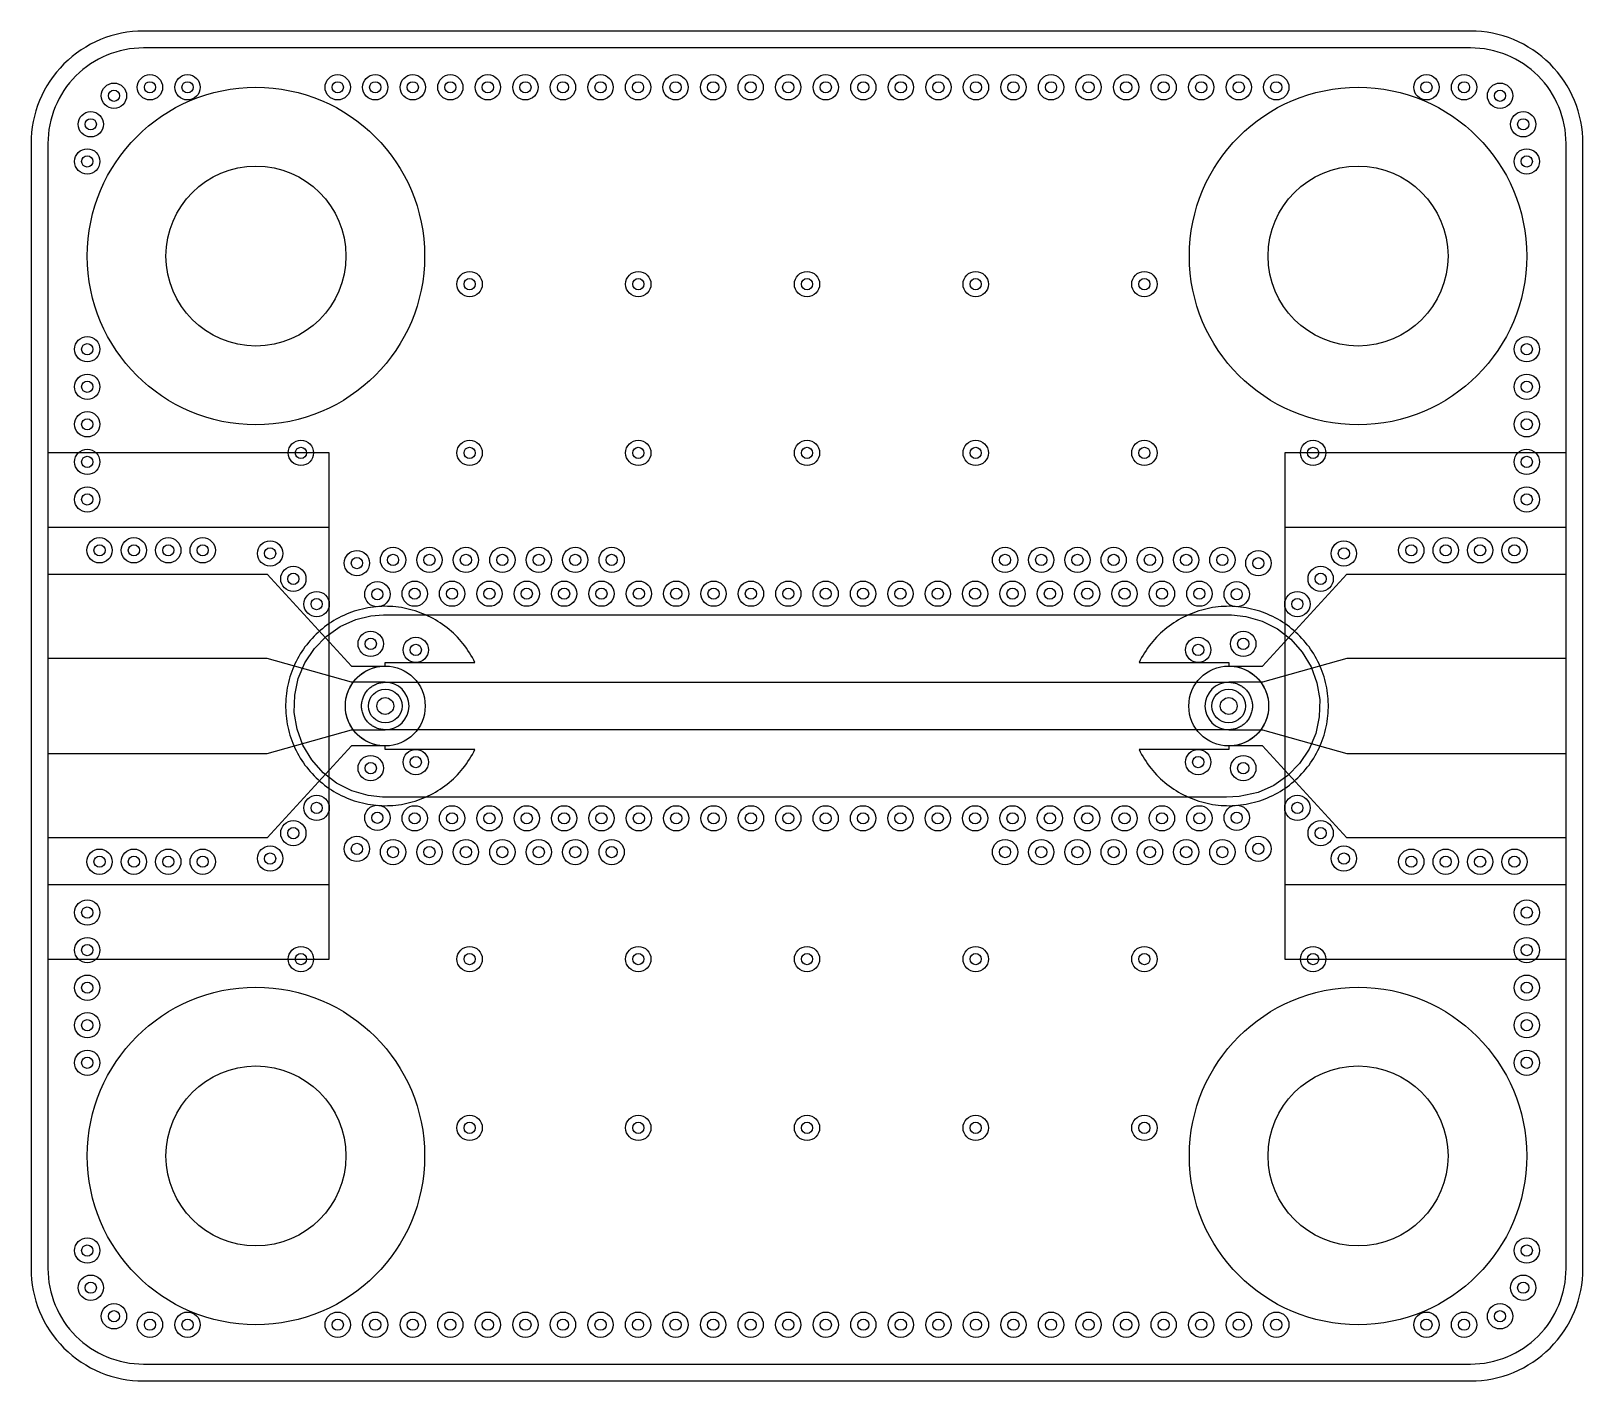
# Model space of a CAD drawing. Header units: millimetres. Extents: x -6.3 to 21.3, y -12 to 12.
import ezdxf

# ---------------------------------------------------------------- set-up
doc = ezdxf.new("R2010")
doc.units = ezdxf.units.MM
for name, color, linetype in [('BOARD_OUTLINE', 5, 'Continuous'), ('BOTTOM_GROUND', 4, 'Continuous'), ('CONNECTOR', 140, 'Continuous'), ('KEEP_OUT', 40, 'Continuous'), ('MOUNTING_HOLES', 8, 'Continuous'), ('SIGNAL', 10, 'Continuous'), ('SIGNAL_GROUND', 94, 'Continuous'), ('SIGNAL_GROUND_PATCH', 96, 'Continuous'), ('SIGNAL_VIA_HOLES', 211, 'Continuous'), ('SIGNAL_VIA_PADS', 30, 'Continuous'), ('TOP_GROUND', 3, 'Continuous'), ('TOP_SIGNAL', 1, 'Continuous'), ('VIA_HOLES', 7, 'Continuous'), ('VIA_PADS', 2, 'Continuous')]:
    doc.layers.add(name, color=color, linetype=linetype)

msp = doc.modelspace()

# ---------------------------------------------------------------- linework, layer by layer
at = {"layer": 'BOARD_OUTLINE'}
msp.add_lwpolyline([(-4.3, -12), (19.3, -12, 0.414214), (21.3, -10), (21.3, 10, 0.414214), (19.3, 12), (-4.3, 12, 0.414214), (-6.3, 10), (-6.3, -10, 0.414214)], format="xyb", close=True, dxfattribs=at)
at = {"layer": 'BOTTOM_GROUND'}
msp.add_lwpolyline([(-4.3, -11.7), (19.3, -11.7, 0.414214), (21, -10), (21, 10, 0.414214), (19.3, 11.7), (-4.3, 11.7, 0.414214), (-6, 10), (-6, -10, 0.414214)], format="xyb", close=True, dxfattribs=at)
for centre in [(0, 0), (15, 0)]:
    msp.add_circle(centre, 0.71, dxfattribs=at)
at = {"layer": 'CONNECTOR'}
for points in [[(-6, -3.175), (-1, -3.175), (-1, 3.175), (-6, 3.175)], [(16, -3.175), (21, -3.175), (21, 3.175), (16, 3.175)]]:
    msp.add_lwpolyline(points, close=True, dxfattribs=at)
at = {"layer": 'KEEP_OUT'}
for points in [[(-6, -4.5), (-1, -4.5), (-1, 4.5), (-6, 4.5)], [(16, -4.5), (21, -4.5), (21, 4.5), (16, 4.5)]]:
    msp.add_lwpolyline(points, close=True, dxfattribs=at)
for centre in [(-2.3, 8), (17.3, 8), (-2.3, -8), (17.3, -8)]:
    msp.add_circle(centre, 3, dxfattribs=at)
at = {"layer": 'MOUNTING_HOLES'}
for centre in [(-2.3, 8), (17.3, 8), (-2.3, -8), (17.3, -8)]:
    msp.add_circle(centre, 1.6, dxfattribs=at)
at = {"layer": 'SIGNAL'}
msp.add_lwpolyline([(0, 0.422), (15, 0.422), (15.02, 0.421), (15.04, 0.42), (15.059, 0.418), (15.079, 0.414), (15.098, 0.41), (15.117, 0.405), (15.136, 0.399), (15.155, 0.393), (15.173, 0.385), (15.191, 0.376), (15.208, 0.367), (15.225, 0.357), (15.242, 0.346), (15.257, 0.334), (15.273, 0.322), (15.288, 0.309), (15.302, 0.295), (15.315, 0.28), (15.328, 0.265), (15.34, 0.25), (15.351, 0.233), (15.362, 0.217), (15.372, 0.199), (15.381, 0.182), (15.389, 0.164), (15.396, 0.145), (15.402, 0.127), (15.408, 0.108), (15.412, 0.088), (15.416, 0.069), (15.419, 0.049), (15.421, 0.03), (15.422, 0.01), (15.422, -0.01), (15.421, -0.03), (15.419, -0.049), (15.416, -0.069), (15.412, -0.088), (15.408, -0.108), (15.402, -0.127), (15.396, -0.145), (15.389, -0.164), (15.381, -0.182), (15.372, -0.199), (15.362, -0.217), (15.351, -0.233), (15.34, -0.25), (15.328, -0.265), (15.315, -0.28), (15.302, -0.295), (15.288, -0.309), (15.273, -0.322), (15.257, -0.334), (15.242, -0.346), (15.225, -0.357), (15.208, -0.367), (15.191, -0.376), (15.173, -0.385), (15.155, -0.393), (15.136, -0.399), (15.117, -0.405), (15.098, -0.41), (15.079, -0.414), (15.059, -0.418), (15.04, -0.42), (15.02, -0.421), (15, -0.422), (0, -0.422), (-0.02, -0.421), (-0.04, -0.42), (-0.059, -0.418), (-0.079, -0.414), (-0.098, -0.41), (-0.117, -0.405), (-0.136, -0.399), (-0.155, -0.393), (-0.173, -0.385), (-0.191, -0.376), (-0.208, -0.367), (-0.225, -0.357), (-0.242, -0.346), (-0.257, -0.334), (-0.273, -0.322), (-0.288, -0.309), (-0.302, -0.295), (-0.315, -0.28), (-0.328, -0.265), (-0.34, -0.25), (-0.351, -0.233), (-0.362, -0.217), (-0.372, -0.199), (-0.381, -0.182), (-0.389, -0.164), (-0.396, -0.145), (-0.402, -0.127), (-0.408, -0.108), (-0.412, -0.088), (-0.416, -0.069), (-0.419, -0.049), (-0.421, -0.03), (-0.422, -0.01), (-0.422, 0.01), (-0.421, 0.03), (-0.419, 0.049), (-0.416, 0.069), (-0.412, 0.088), (-0.408, 0.108), (-0.402, 0.127), (-0.396, 0.145), (-0.389, 0.164), (-0.381, 0.182), (-0.372, 0.199), (-0.362, 0.217), (-0.351, 0.233), (-0.34, 0.25), (-0.328, 0.265), (-0.315, 0.28), (-0.302, 0.295), (-0.288, 0.309), (-0.273, 0.322), (-0.257, 0.334), (-0.242, 0.346), (-0.225, 0.357), (-0.208, 0.367), (-0.191, 0.376), (-0.173, 0.385), (-0.155, 0.393), (-0.136, 0.399), (-0.117, 0.405), (-0.098, 0.41), (-0.079, 0.414), (-0.059, 0.418), (-0.04, 0.42), (-0.02, 0.421)], close=True, dxfattribs=at)
at = {"layer": 'SIGNAL_GROUND'}
msp.add_lwpolyline([(-4.3, -11.7), (19.3, -11.7, 0.414214), (21, -10), (21, 10, 0.414214), (19.3, 11.7), (-4.3, 11.7, 0.414214), (-6, 10), (-6, -10, 0.414214)], format="xyb", close=True, dxfattribs=at)
msp.add_lwpolyline([(-0.031, 1.621), (0.1, 1.622), (14.9, 1.622), (15.05, 1.621), (15.302, 1.593), (15.594, 1.509), (15.865, 1.372), (16.106, 1.186), (16.308, 0.959), (16.464, 0.699), (16.568, 0.414), (16.618, 0.114), (16.611, -0.19), (16.547, -0.487), (16.429, -0.767), (16.261, -1.02), (16.049, -1.237), (15.8, -1.411), (15.523, -1.535), (15.183, -1.611), (14.96, -1.618), (0.1, -1.622), (-0.05, -1.621), (-0.302, -1.593), (-0.594, -1.509), (-0.865, -1.372), (-1.106, -1.186), (-1.308, -0.959), (-1.464, -0.699), (-1.568, -0.414), (-1.618, -0.114), (-1.611, 0.19), (-1.547, 0.487), (-1.429, 0.767), (-1.261, 1.02), (-1.049, 1.237), (-0.8, 1.411), (-0.523, 1.535), (-0.255, 1.602)], close=True, dxfattribs=at)
at = {"layer": 'SIGNAL_GROUND_PATCH'}
for points in [[(1.595, 0.772), (1.573, 0.816), (1.549, 0.86), (1.524, 0.904), (1.498, 0.946), (1.471, 0.988), (1.442, 1.029), (1.413, 1.069), (1.382, 1.109), (1.35, 1.147), (1.317, 1.185), (1.283, 1.222), (1.249, 1.257), (1.213, 1.292), (1.176, 1.326), (1.138, 1.358), (1.099, 1.39), (1.06, 1.42), (1.019, 1.449), (0.978, 1.477), (0.936, 1.504), (0.893, 1.53), (0.85, 1.555), (0.806, 1.578), (0.761, 1.6), (0.715, 1.621), (0.67, 1.64), (0.623, 1.659), (0.576, 1.676), (0.529, 1.691), (0.481, 1.705), (0.433, 1.718), (0.384, 1.73), (0.335, 1.74), (0.286, 1.749), (0.237, 1.756), (0.187, 1.762), (0.137, 1.767), (0.087, 1.77), (0.038, 1.771), (-0.012, 1.772), (-0.062, 1.771), (-0.112, 1.768), (-0.162, 1.764), (-0.212, 1.759), (-0.261, 1.753), (-0.31, 1.744), (-0.359, 1.735), (-0.408, 1.724), (-0.457, 1.712), (-0.505, 1.698), (-0.552, 1.684), (-0.599, 1.667), (-0.646, 1.65), (-0.692, 1.631), (-0.738, 1.611), (-0.783, 1.589), (-0.828, 1.567), (-0.871, 1.543), (-0.915, 1.518), (-0.957, 1.491), (-0.999, 1.464), (-1.039, 1.435), (-1.079, 1.405), (-1.119, 1.374), (-1.157, 1.342), (-1.194, 1.309), (-1.231, 1.275), (-1.266, 1.24), (-1.3, 1.203), (-1.334, 1.166), (-1.366, 1.128), (-1.397, 1.089), (-1.428, 1.05), (-1.457, 1.009), (-1.484, 0.967), (-1.511, 0.925), (-1.537, 0.882), (-1.561, 0.839), (-1.584, 0.794), (-1.606, 0.749), (-1.626, 0.704), (-1.645, 0.658), (-1.663, 0.611), (-1.68, 0.564), (-1.695, 0.517), (-1.709, 0.469), (-1.721, 0.42), (-1.732, 0.372), (-1.742, 0.323), (-1.751, 0.273), (-1.758, 0.224), (-1.763, 0.174), (-1.767, 0.125), (-1.77, 0.075), (-1.772, 0.025), (-1.772, -0.025), (-1.77, -0.075), (-1.767, -0.125), (-1.763, -0.174), (-1.758, -0.224), (-1.751, -0.273), (-1.742, -0.323), (-1.732, -0.372), (-1.721, -0.42), (-1.709, -0.469), (-1.695, -0.517), (-1.68, -0.564), (-1.663, -0.611), (-1.645, -0.658), (-1.626, -0.704), (-1.606, -0.749), (-1.584, -0.794), (-1.561, -0.839), (-1.537, -0.882), (-1.511, -0.925), (-1.484, -0.967), (-1.457, -1.009), (-1.428, -1.05), (-1.397, -1.089), (-1.366, -1.128), (-1.334, -1.166), (-1.3, -1.203), (-1.266, -1.24), (-1.231, -1.275), (-1.194, -1.309), (-1.157, -1.342), (-1.119, -1.374), (-1.079, -1.405), (-1.039, -1.435), (-0.999, -1.464), (-0.957, -1.491), (-0.915, -1.518), (-0.871, -1.543), (-0.828, -1.567), (-0.783, -1.589), (-0.738, -1.611), (-0.692, -1.631), (-0.646, -1.65), (-0.599, -1.667), (-0.552, -1.684), (-0.505, -1.698), (-0.457, -1.712), (-0.408, -1.724), (-0.359, -1.735), (-0.31, -1.744), (-0.261, -1.753), (-0.212, -1.759), (-0.162, -1.764), (-0.112, -1.768), (-0.062, -1.771), (-0.012, -1.772), (0.038, -1.771), (0.087, -1.77), (0.137, -1.767), (0.187, -1.762), (0.237, -1.756), (0.286, -1.749), (0.335, -1.74), (0.384, -1.73), (0.433, -1.718), (0.481, -1.705), (0.529, -1.691), (0.576, -1.676), (0.623, -1.659), (0.67, -1.64), (0.715, -1.621), (0.761, -1.6), (0.806, -1.578), (0.85, -1.555), (0.893, -1.53), (0.936, -1.504), (0.978, -1.477), (1.019, -1.449), (1.06, -1.42), (1.099, -1.39), (1.138, -1.358), (1.176, -1.326), (1.213, -1.292), (1.249, -1.257), (1.283, -1.222), (1.317, -1.185), (1.35, -1.147), (1.382, -1.109), (1.413, -1.069), (1.442, -1.029), (1.471, -0.988), (1.498, -0.946), (1.524, -0.904), (1.549, -0.86), (1.573, -0.816), (1.595, -0.772), (0, -0.772), (0, -0.71), (-0.05, -0.708), (-0.099, -0.703), (-0.148, -0.694), (-0.196, -0.682), (-0.243, -0.667), (-0.289, -0.649), (-0.333, -0.627), (-0.376, -0.602), (-0.417, -0.574), (-0.456, -0.544), (-0.493, -0.511), (-0.528, -0.475), (-0.559, -0.437), (-0.589, -0.397), (-0.615, -0.355), (-0.638, -0.311), (-0.658, -0.266), (-0.675, -0.219), (-0.689, -0.172), (-0.699, -0.123), (-0.706, -0.074), (-0.71, -0.025), (-0.71, 0.025), (-0.706, 0.074), (-0.699, 0.123), (-0.689, 0.172), (-0.675, 0.219), (-0.658, 0.266), (-0.638, 0.311), (-0.615, 0.355), (-0.589, 0.397), (-0.559, 0.437), (-0.528, 0.475), (-0.493, 0.511), (-0.456, 0.544), (-0.417, 0.574), (-0.376, 0.602), (-0.333, 0.627), (-0.289, 0.649), (-0.243, 0.667), (-0.196, 0.682), (-0.148, 0.694), (-0.099, 0.703), (-0.05, 0.708), (0, 0.71), (0, 0.772)], [(13.405, -0.772), (13.427, -0.816), (13.451, -0.86), (13.476, -0.904), (13.502, -0.946), (13.529, -0.988), (13.558, -1.029), (13.587, -1.069), (13.618, -1.109), (13.65, -1.147), (13.683, -1.185), (13.717, -1.222), (13.751, -1.257), (13.787, -1.292), (13.824, -1.326), (13.862, -1.358), (13.901, -1.39), (13.94, -1.42), (13.981, -1.449), (14.022, -1.477), (14.064, -1.504), (14.107, -1.53), (14.15, -1.555), (14.194, -1.578), (14.239, -1.6), (14.285, -1.621), (14.33, -1.64), (14.377, -1.659), (14.424, -1.676), (14.471, -1.691), (14.519, -1.705), (14.567, -1.718), (14.616, -1.73), (14.665, -1.74), (14.714, -1.749), (14.763, -1.756), (14.813, -1.762), (14.863, -1.767), (14.913, -1.77), (14.962, -1.771), (15.012, -1.772), (15.062, -1.771), (15.112, -1.768), (15.162, -1.764), (15.212, -1.759), (15.261, -1.753), (15.31, -1.744), (15.359, -1.735), (15.408, -1.724), (15.457, -1.712), (15.505, -1.698), (15.552, -1.684), (15.599, -1.667), (15.646, -1.65), (15.692, -1.631), (15.738, -1.611), (15.783, -1.589), (15.828, -1.567), (15.871, -1.543), (15.915, -1.518), (15.957, -1.491), (15.999, -1.464), (16.039, -1.435), (16.079, -1.405), (16.119, -1.374), (16.157, -1.342), (16.194, -1.309), (16.231, -1.275), (16.266, -1.24), (16.3, -1.203), (16.334, -1.166), (16.366, -1.128), (16.397, -1.089), (16.428, -1.05), (16.457, -1.009), (16.484, -0.967), (16.511, -0.925), (16.537, -0.882), (16.561, -0.839), (16.584, -0.794), (16.606, -0.749), (16.626, -0.704), (16.645, -0.658), (16.663, -0.611), (16.68, -0.564), (16.695, -0.517), (16.709, -0.469), (16.721, -0.42), (16.732, -0.372), (16.742, -0.323), (16.751, -0.273), (16.758, -0.224), (16.763, -0.174), (16.767, -0.125), (16.77, -0.075), (16.772, -0.025), (16.772, 0.025), (16.77, 0.075), (16.767, 0.125), (16.763, 0.174), (16.758, 0.224), (16.751, 0.273), (16.742, 0.323), (16.732, 0.372), (16.721, 0.42), (16.709, 0.469), (16.695, 0.517), (16.68, 0.564), (16.663, 0.611), (16.645, 0.658), (16.626, 0.704), (16.606, 0.749), (16.584, 0.794), (16.561, 0.839), (16.537, 0.882), (16.511, 0.925), (16.484, 0.967), (16.457, 1.009), (16.428, 1.05), (16.397, 1.089), (16.366, 1.128), (16.334, 1.166), (16.3, 1.203), (16.266, 1.24), (16.231, 1.275), (16.194, 1.309), (16.157, 1.342), (16.119, 1.374), (16.079, 1.405), (16.039, 1.435), (15.999, 1.464), (15.957, 1.491), (15.915, 1.518), (15.871, 1.543), (15.828, 1.567), (15.783, 1.589), (15.738, 1.611), (15.692, 1.631), (15.646, 1.65), (15.599, 1.667), (15.552, 1.684), (15.505, 1.698), (15.457, 1.712), (15.408, 1.724), (15.359, 1.735), (15.31, 1.744), (15.261, 1.753), (15.212, 1.759), (15.162, 1.764), (15.112, 1.768), (15.062, 1.771), (15.012, 1.772), (14.962, 1.771), (14.913, 1.77), (14.863, 1.767), (14.813, 1.762), (14.763, 1.756), (14.714, 1.749), (14.665, 1.74), (14.616, 1.73), (14.567, 1.718), (14.519, 1.705), (14.471, 1.691), (14.424, 1.676), (14.377, 1.659), (14.33, 1.64), (14.285, 1.621), (14.239, 1.6), (14.194, 1.578), (14.15, 1.555), (14.107, 1.53), (14.064, 1.504), (14.022, 1.477), (13.981, 1.449), (13.94, 1.42), (13.901, 1.39), (13.862, 1.358), (13.824, 1.326), (13.787, 1.292), (13.751, 1.257), (13.717, 1.222), (13.683, 1.185), (13.65, 1.147), (13.618, 1.109), (13.587, 1.069), (13.558, 1.029), (13.529, 0.988), (13.502, 0.946), (13.476, 0.904), (13.451, 0.86), (13.427, 0.816), (13.405, 0.772), (15, 0.772), (15, 0.71), (15.05, 0.708), (15.099, 0.703), (15.148, 0.694), (15.196, 0.682), (15.243, 0.667), (15.289, 0.649), (15.333, 0.627), (15.376, 0.602), (15.417, 0.574), (15.456, 0.544), (15.493, 0.511), (15.528, 0.475), (15.559, 0.437), (15.589, 0.397), (15.615, 0.355), (15.638, 0.311), (15.658, 0.266), (15.675, 0.219), (15.689, 0.172), (15.699, 0.123), (15.706, 0.074), (15.71, 0.025), (15.71, -0.025), (15.706, -0.074), (15.699, -0.123), (15.689, -0.172), (15.675, -0.219), (15.658, -0.266), (15.638, -0.311), (15.615, -0.355), (15.589, -0.397), (15.559, -0.437), (15.528, -0.475), (15.493, -0.511), (15.456, -0.544), (15.417, -0.574), (15.376, -0.602), (15.333, -0.627), (15.289, -0.649), (15.243, -0.667), (15.196, -0.682), (15.148, -0.694), (15.099, -0.703), (15.05, -0.708), (15, -0.71), (15, -0.772)]]:
    msp.add_lwpolyline(points, close=True, dxfattribs=at)
at = {"layer": 'SIGNAL_VIA_HOLES'}
for centre in [(0, 0), (15, 0)]:
    msp.add_circle(centre, 0.15, dxfattribs=at)
at = {"layer": 'SIGNAL_VIA_PADS'}
for centre in [(0, 0), (15, 0)]:
    msp.add_circle(centre, 0.3, dxfattribs=at)
at = {"layer": 'TOP_GROUND'}
msp.add_lwpolyline([(-4.3, -11.7), (19.3, -11.7, 0.414214), (21, -10), (21, -2.343), (17.1, -2.343), (15.6, -0.71), (15, -0.71, -1), (15, 0.71), (15.6, 0.71), (17.1, 2.343), (21, 2.343), (21, 10, 0.414214), (19.3, 11.7), (-4.3, 11.7, 0.414214), (-6, 10), (-6, 2.343), (-2.1, 2.343), (-0.6, 0.71), (0, 0.71, -1), (0, -0.71), (-0.6, -0.71), (-2.1, -2.343), (-6, -2.343), (-6, -10, 0.414214)], format="xyb", close=True, dxfattribs=at)
at = {"layer": 'TOP_SIGNAL'}
for points in [[(0, 0.422), (-0.6, 0.422), (-2.1, 0.843), (-6, 0.843), (-6, -0.843), (-2.1, -0.843), (-0.6, -0.422), (0, -0.422, 1)], [(15, -0.422), (15.6, -0.422), (17.1, -0.843), (21, -0.843), (21, 0.843), (17.1, 0.843), (15.6, 0.422), (15, 0.422, 1)]]:
    msp.add_lwpolyline(points, format="xyb", close=True, dxfattribs=at)
at = {"layer": 'VIA_HOLES'}
for centre in [(-4.185, 11), (-3.517, 11), (-0.846, 11), (-0.179, 11), (0.489, 11), (1.157, 11), (1.824, 11), (2.492, 11), (3.16, 11), (3.828, 11), (4.495, 11), (5.163, 11), (5.831, 11), (6.498, 11), (7.166, 11), (7.834, 11), (8.502, 11), (9.169, 11), (9.837, 11), (10.505, 11), (11.172, 11), (11.84, 11), (12.508, 11), (13.176, 11), (13.843, 11), (14.511, 11), (15.179, 11), (15.846, 11), (18.517, 11), (19.185, 11), (-4.825, 10.85), (19.825, 10.85), (-5.238, 10.342), (20.238, 10.342), (-5.3, 9.682), (20.3, 9.682), (1.5, 7.5), (4.5, 7.5), (7.5, 7.5), (10.5, 7.5), (13.5, 7.5), (-5.3, 6.343), (20.3, 6.343), (-5.3, 5.676), (20.3, 5.676), (-5.3, 5.008), (20.3, 5.008), (-5.3, 4.34), (-1.5, 4.5), (1.5, 4.5), (4.5, 4.5), (7.5, 4.5), (10.5, 4.5), (13.5, 4.5), (16.5, 4.5), (20.3, 4.34), (-5.3, 3.672), (20.3, 3.672), (-5.082, 2.768), (-4.471, 2.768), (-3.859, 2.768), (-3.247, 2.768), (-2.048, 2.712), (17.048, 2.712), (18.247, 2.768), (18.859, 2.768), (19.471, 2.768), (20.082, 2.768), (-0.505, 2.541), (0.138, 2.597), (0.786, 2.597), (1.434, 2.597), (2.082, 2.597), (2.73, 2.597), (3.378, 2.597), (4.026, 2.597), (11.022, 2.597), (11.666, 2.597), (12.31, 2.597), (12.954, 2.597), (13.599, 2.597), (14.243, 2.597), (14.887, 2.597), (15.527, 2.539), (-1.635, 2.261), (16.635, 2.261), (-0.141, 1.987), (0.523, 1.997), (1.187, 1.997), (1.852, 1.997), (2.516, 1.997), (3.181, 1.997), (3.845, 1.997), (4.51, 1.997), (5.174, 1.997), (5.839, 1.997), (6.503, 1.997), (7.168, 1.997), (7.832, 1.997), (8.497, 1.997), (9.161, 1.997), (9.826, 1.997), (10.49, 1.997), (11.155, 1.997), (11.819, 1.997), (12.484, 1.997), (13.148, 1.997), (13.813, 1.997), (14.478, 1.997), (15.142, 1.987), (-1.221, 1.811), (16.221, 1.811), (-0.259, 1.105), (15.259, 1.105), (0.543, 0.997), (14.457, 0.997), (-0.259, -1.105), (0.543, -0.997), (14.457, -0.997), (15.259, -1.105), (-1.221, -1.811), (-0.141, -1.987), (0.523, -1.997), (1.187, -1.997), (1.852, -1.997), (2.516, -1.997), (3.181, -1.997), (3.845, -1.997), (4.51, -1.997), (5.174, -1.997), (5.839, -1.997), (6.503, -1.997), (7.168, -1.997), (7.832, -1.997), (8.497, -1.997), (9.161, -1.997), (9.826, -1.997), (10.49, -1.997), (11.155, -1.997), (11.819, -1.997), (12.484, -1.997), (13.148, -1.997), (13.813, -1.997), (14.478, -1.997), (15.142, -1.987), (16.221, -1.811), (-1.635, -2.261), (16.635, -2.261), (-0.505, -2.541), (15.527, -2.539), (-5.082, -2.768), (-4.471, -2.768), (-3.859, -2.768), (-3.247, -2.768), (-2.048, -2.712), (0.138, -2.597), (0.786, -2.597), (1.434, -2.597), (2.082, -2.597), (2.73, -2.597), (3.378, -2.597), (4.026, -2.597), (11.022, -2.597), (11.666, -2.597), (12.31, -2.597), (12.954, -2.597), (13.599, -2.597), (14.243, -2.597), (14.887, -2.597), (17.048, -2.712), (18.247, -2.768), (18.859, -2.768), (19.471, -2.768), (20.082, -2.768), (-5.3, -3.672), (20.3, -3.672), (-5.3, -4.34), (-1.5, -4.5), (1.5, -4.5), (4.5, -4.5), (7.5, -4.5), (10.5, -4.5), (13.5, -4.5), (16.5, -4.5), (20.3, -4.34), (-5.3, -5.008), (20.3, -5.008), (-5.3, -5.676), (20.3, -5.676), (-5.3, -6.343), (20.3, -6.343), (1.5, -7.5), (4.5, -7.5), (7.5, -7.5), (10.5, -7.5), (13.5, -7.5), (-5.3, -9.682), (20.3, -9.682), (-5.238, -10.342), (20.238, -10.342), (-4.825, -10.85), (19.825, -10.85), (-4.185, -11), (-3.517, -11), (-0.846, -11), (-0.179, -11), (0.489, -11), (1.157, -11), (1.824, -11), (2.492, -11), (3.16, -11), (3.828, -11), (4.495, -11), (5.163, -11), (5.831, -11), (6.498, -11), (7.166, -11), (7.834, -11), (8.502, -11), (9.169, -11), (9.837, -11), (10.505, -11), (11.172, -11), (11.84, -11), (12.508, -11), (13.176, -11), (13.843, -11), (14.511, -11), (15.179, -11), (15.846, -11), (18.517, -11), (19.185, -11)]:
    msp.add_circle(centre, 0.1, dxfattribs=at)
at = {"layer": 'VIA_PADS'}
for centre in [(-4.825, 10.85), (-4.185, 11), (-3.517, 11), (-0.846, 11), (-0.179, 11), (0.489, 11), (1.157, 11), (1.824, 11), (2.492, 11), (3.16, 11), (3.828, 11), (4.495, 11), (5.163, 11), (5.831, 11), (6.498, 11), (7.166, 11), (7.834, 11), (8.502, 11), (9.169, 11), (9.837, 11), (10.505, 11), (11.172, 11), (11.84, 11), (12.508, 11), (13.176, 11), (13.843, 11), (14.511, 11), (15.179, 11), (15.846, 11), (18.517, 11), (19.185, 11), (19.825, 10.85), (-5.238, 10.342), (20.238, 10.342), (-5.3, 9.682), (20.3, 9.682), (1.5, 7.5), (4.5, 7.5), (7.5, 7.5), (10.5, 7.5), (13.5, 7.5), (-5.3, 6.343), (20.3, 6.343), (-5.3, 5.676), (20.3, 5.676), (-5.3, 5.008), (20.3, 5.008), (-1.5, 4.5), (1.5, 4.5), (4.5, 4.5), (7.5, 4.5), (10.5, 4.5), (13.5, 4.5), (16.5, 4.5), (-5.3, 4.34), (20.3, 4.34), (-5.3, 3.672), (20.3, 3.672), (-5.082, 2.768), (-4.471, 2.768), (-3.859, 2.768), (-3.247, 2.768), (-2.048, 2.712), (-0.505, 2.541), (0.138, 2.597), (0.786, 2.597), (1.434, 2.597), (2.082, 2.597), (2.73, 2.597), (3.378, 2.597), (4.026, 2.597), (11.022, 2.597), (11.666, 2.597), (12.31, 2.597), (12.954, 2.597), (13.599, 2.597), (14.243, 2.597), (14.887, 2.597), (15.527, 2.539), (17.048, 2.712), (18.247, 2.768), (18.859, 2.768), (19.471, 2.768), (20.082, 2.768), (-1.635, 2.261), (16.635, 2.261), (-0.141, 1.987), (0.523, 1.997), (1.187, 1.997), (1.852, 1.997), (2.516, 1.997), (3.181, 1.997), (3.845, 1.997), (4.51, 1.997), (5.174, 1.997), (5.839, 1.997), (6.503, 1.997), (7.168, 1.997), (7.832, 1.997), (8.497, 1.997), (9.161, 1.997), (9.826, 1.997), (10.49, 1.997), (11.155, 1.997), (11.819, 1.997), (12.484, 1.997), (13.148, 1.997), (13.813, 1.997), (14.478, 1.997), (15.142, 1.987), (-1.221, 1.811), (16.221, 1.811), (-0.259, 1.105), (0.543, 0.997), (14.457, 0.997), (15.259, 1.105), (0.543, -0.997), (14.457, -0.997), (-0.259, -1.105), (15.259, -1.105), (-1.221, -1.811), (16.221, -1.811), (-0.141, -1.987), (0.523, -1.997), (1.187, -1.997), (1.852, -1.997), (2.516, -1.997), (3.181, -1.997), (3.845, -1.997), (4.51, -1.997), (5.174, -1.997), (5.839, -1.997), (6.503, -1.997), (7.168, -1.997), (7.832, -1.997), (8.497, -1.997), (9.161, -1.997), (9.826, -1.997), (10.49, -1.997), (11.155, -1.997), (11.819, -1.997), (12.484, -1.997), (13.148, -1.997), (13.813, -1.997), (14.478, -1.997), (15.142, -1.987), (-1.635, -2.261), (16.635, -2.261), (-0.505, -2.541), (0.138, -2.597), (0.786, -2.597), (1.434, -2.597), (2.082, -2.597), (2.73, -2.597), (3.378, -2.597), (4.026, -2.597), (11.022, -2.597), (11.666, -2.597), (12.31, -2.597), (12.954, -2.597), (13.599, -2.597), (14.243, -2.597), (14.887, -2.597), (15.527, -2.539), (-5.082, -2.768), (-4.471, -2.768), (-3.859, -2.768), (-3.247, -2.768), (-2.048, -2.712), (17.048, -2.712), (18.247, -2.768), (18.859, -2.768), (19.471, -2.768), (20.082, -2.768), (-5.3, -3.672), (20.3, -3.672), (-5.3, -4.34), (20.3, -4.34), (-1.5, -4.5), (1.5, -4.5), (4.5, -4.5), (7.5, -4.5), (10.5, -4.5), (13.5, -4.5), (16.5, -4.5), (-5.3, -5.008), (20.3, -5.008), (-5.3, -5.676), (20.3, -5.676), (-5.3, -6.343), (20.3, -6.343), (1.5, -7.5), (4.5, -7.5), (7.5, -7.5), (10.5, -7.5), (13.5, -7.5), (-5.3, -9.682), (20.3, -9.682), (-5.238, -10.342), (20.238, -10.342), (-4.825, -10.85), (19.825, -10.85), (-4.185, -11), (-3.517, -11), (-0.846, -11), (-0.179, -11), (0.489, -11), (1.157, -11), (1.824, -11), (2.492, -11), (3.16, -11), (3.828, -11), (4.495, -11), (5.163, -11), (5.831, -11), (6.498, -11), (7.166, -11), (7.834, -11), (8.502, -11), (9.169, -11), (9.837, -11), (10.505, -11), (11.172, -11), (11.84, -11), (12.508, -11), (13.176, -11), (13.843, -11), (14.511, -11), (15.179, -11), (15.846, -11), (18.517, -11), (19.185, -11)]:
    msp.add_circle(centre, 0.225, dxfattribs=at)

doc.saveas('drawing.dxf')
